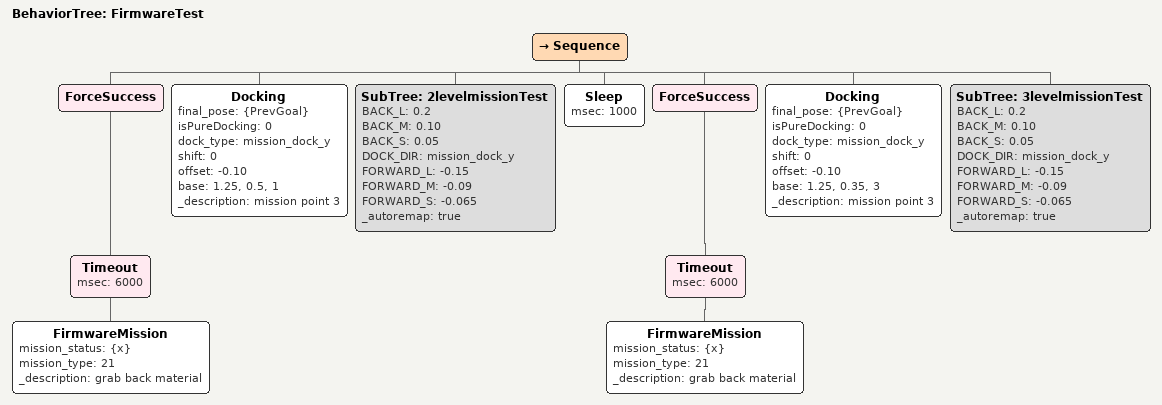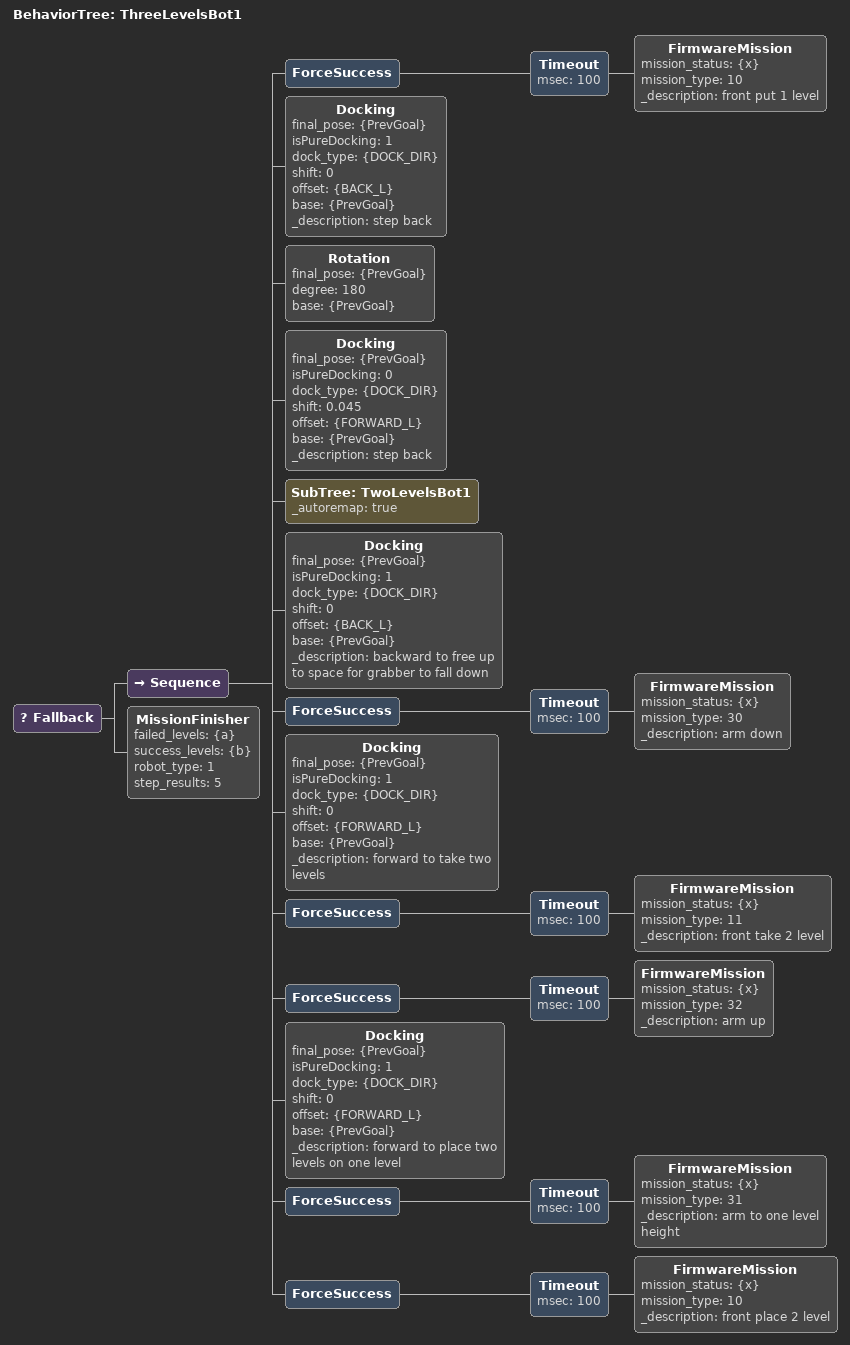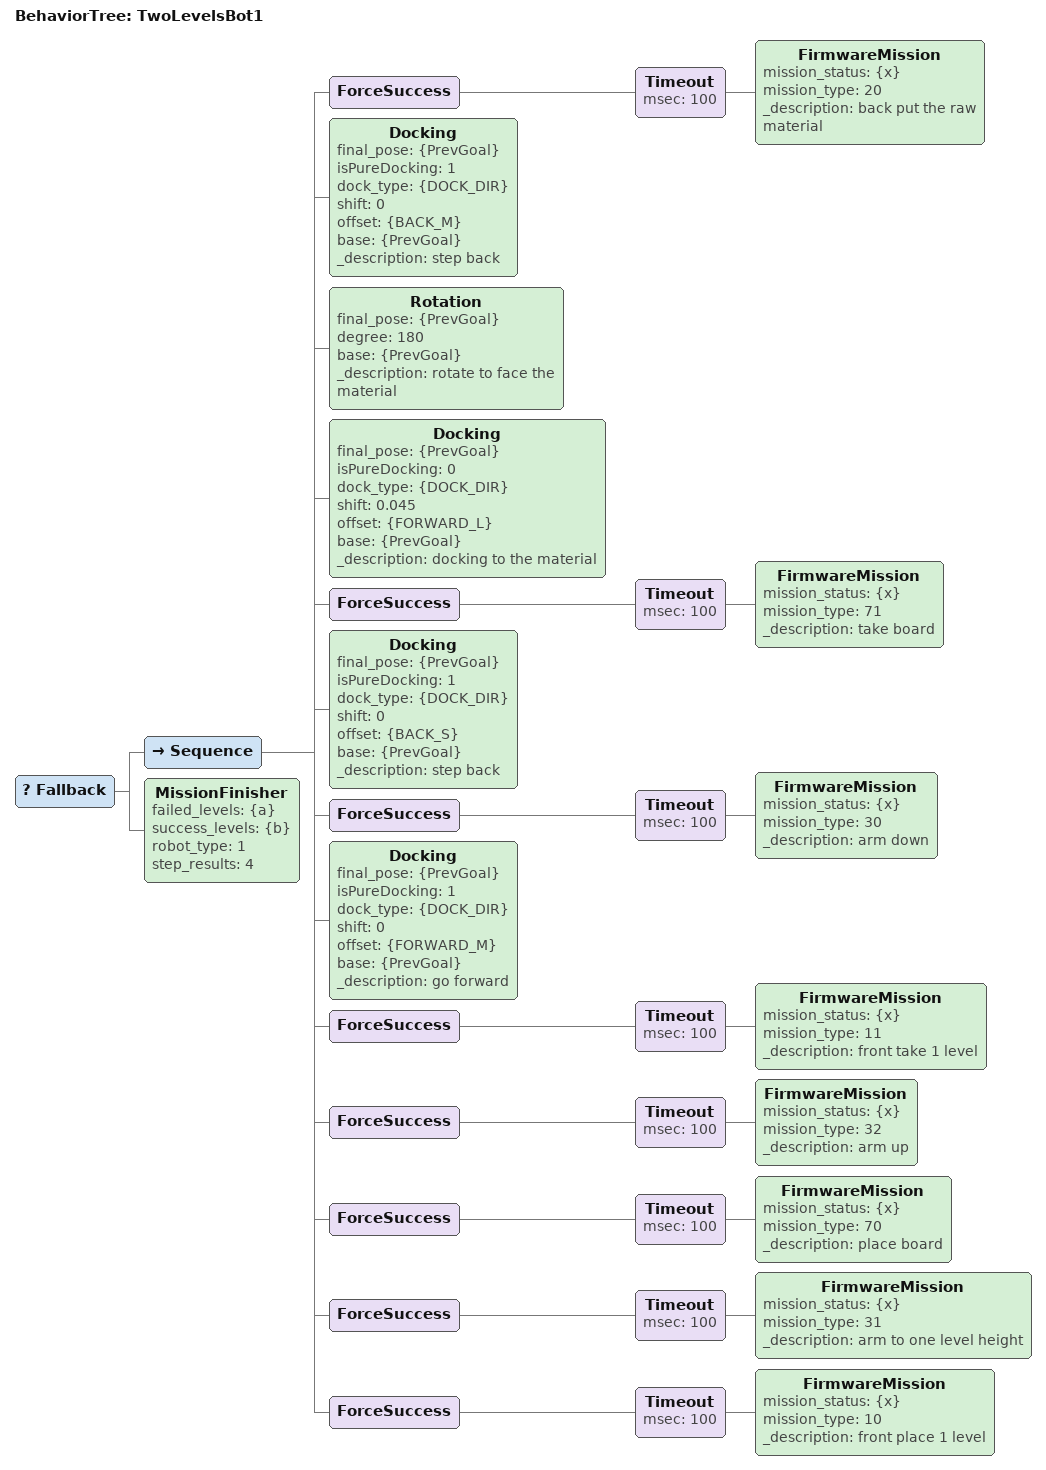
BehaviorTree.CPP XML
<?xml version="1.0" encoding="UTF-8"?>
<root BTCPP_format="4">
  <BehaviorTree ID="FirmwareTest">
    <Sequence>
      <ForceSuccess>
        <Timeout msec="6000">
          <FirmwareMission mission_status="{x}"
                           mission_type="21"
                           _description="grab back material"/>
        </Timeout>
      </ForceSuccess>
      <Docking final_pose="{PrevGoal}"
               isPureDocking="0"
               dock_type="mission_dock_y"
               shift="0"
               offset="-0.10"
               base="1.25, 0.5, 1"
               _description="mission point 3"/>
      <SubTree ID="2levelmissionTest"
               BACK_L="0.2"
               BACK_M="0.10"
               BACK_S="0.05"
               DOCK_DIR="mission_dock_y"
               FORWARD_L="-0.15"
               FORWARD_M="-0.09"
               FORWARD_S="-0.065"
               _autoremap="true"/>
      <Sleep msec="1000"/>
      <ForceSuccess>
        <Timeout msec="6000">
          <FirmwareMission mission_status="{x}"
                           mission_type="21"
                           _description="grab back material"/>
        </Timeout>
      </ForceSuccess>
      <Docking final_pose="{PrevGoal}"
               isPureDocking="0"
               dock_type="mission_dock_y"
               shift="0"
               offset="-0.10"
               base="1.25, 0.35, 3"
               _description="mission point 3"/>
      <SubTree ID="3levelmissionTest"
               BACK_L="0.2"
               BACK_M="0.10"
               BACK_S="0.05"
               DOCK_DIR="mission_dock_y"
               FORWARD_L="-0.15"
               FORWARD_M="-0.09"
               FORWARD_S="-0.065"
               _autoremap="true"/>
    </Sequence>
  </BehaviorTree>

  <BehaviorTree ID="ThreeLevelsBot1">
    <Fallback>
      <Sequence>
        <ForceSuccess>
          <Timeout msec="100">
            <FirmwareMission mission_status="{x}"
                             mission_type="10"
                             _description="front put 1 level"/>
          </Timeout>
        </ForceSuccess>
        <Docking final_pose="{PrevGoal}"
                 isPureDocking="1"
                 dock_type="{DOCK_DIR}"
                 shift="0"
                 offset="{BACK_L}"
                 base="{PrevGoal}"
                 _description="step back"/>
        <Rotation final_pose="{PrevGoal}"
                  degree="180"
                  base="{PrevGoal}"/>
        <Docking final_pose="{PrevGoal}"
                 isPureDocking="0"
                 dock_type="{DOCK_DIR}"
                 shift="0.045"
                 offset="{FORWARD_L}"
                 base="{PrevGoal}"
                 _description="step back"/>
        <SubTree ID="TwoLevelsBot1"
                 _autoremap="true"/>
        <Docking final_pose="{PrevGoal}"
                 isPureDocking="1"
                 dock_type="{DOCK_DIR}"
                 shift="0"
                 offset="{BACK_L}"
                 base="{PrevGoal}"
                 _description="backward to free up to space for grabber to fall down"/>
        <ForceSuccess>
          <Timeout msec="100">
            <FirmwareMission mission_status="{x}"
                             mission_type="30"
                             _description="arm down"/>
          </Timeout>
        </ForceSuccess>
        <Docking final_pose="{PrevGoal}"
                 isPureDocking="1"
                 dock_type="{DOCK_DIR}"
                 shift="0"
                 offset="{FORWARD_L}"
                 base="{PrevGoal}"
                 _description="forward to take two levels"/>
        <ForceSuccess>
          <Timeout msec="100">
            <FirmwareMission mission_status="{x}"
                             mission_type="11"
                             _description="front take 2 level"/>
          </Timeout>
        </ForceSuccess>
        <ForceSuccess>
          <Timeout msec="100">
            <FirmwareMission mission_status="{x}"
                             mission_type="32"
                             _description="arm up"/>
          </Timeout>
        </ForceSuccess>
        <Docking final_pose="{PrevGoal}"
                 isPureDocking="1"
                 dock_type="{DOCK_DIR}"
                 shift="0"
                 offset="{FORWARD_L}"
                 base="{PrevGoal}"
                 _description="forward to place two levels on one level"/>
        <ForceSuccess>
          <Timeout msec="100">
            <FirmwareMission mission_status="{x}"
                             mission_type="31"
                             _description="arm to one level height"/>
          </Timeout>
        </ForceSuccess>
        <ForceSuccess>
          <Timeout msec="100">
            <FirmwareMission mission_status="{x}"
                             mission_type="10"
                             _description="front place 2 level"/>
          </Timeout>
        </ForceSuccess>
      </Sequence>
      <MissionFinisher failed_levels="{a}"
                       success_levels="{b}"
                       robot_type="1"
                       step_results="5"/>
    </Fallback>
  </BehaviorTree>

  <BehaviorTree ID="TwoLevelsBot1">
    <Fallback>
      <Sequence>
        <ForceSuccess>
          <Timeout msec="100">
            <FirmwareMission mission_status="{x}"
                             mission_type="20"
                             _description="back put the raw material"/>
          </Timeout>
        </ForceSuccess>
        <Docking final_pose="{PrevGoal}"
                 isPureDocking="1"
                 dock_type="{DOCK_DIR}"
                 shift="0"
                 offset="{BACK_M}"
                 base="{PrevGoal}"
                 _description="step back"/>
        <Rotation final_pose="{PrevGoal}"
                  degree="180"
                  base="{PrevGoal}"
                  _description="rotate to face the material"/>
        <Docking final_pose="{PrevGoal}"
                 isPureDocking="0"
                 dock_type="{DOCK_DIR}"
                 shift="0.045"
                 offset="{FORWARD_L}"
                 base="{PrevGoal}"
                 _description="docking to the material"/>
        <ForceSuccess>
          <Timeout msec="100">
            <FirmwareMission mission_status="{x}"
                             mission_type="71"
                             _description="take board"/>
          </Timeout>
        </ForceSuccess>
        <Docking final_pose="{PrevGoal}"
                 isPureDocking="1"
                 dock_type="{DOCK_DIR}"
                 shift="0"
                 offset="{BACK_S}"
                 base="{PrevGoal}"
                 _description="step back"/>
        <ForceSuccess>
          <Timeout msec="100">
            <FirmwareMission mission_status="{x}"
                             mission_type="30"
                             _description="arm down"/>
          </Timeout>
        </ForceSuccess>
        <Docking final_pose="{PrevGoal}"
                 isPureDocking="1"
                 dock_type="{DOCK_DIR}"
                 shift="0"
                 offset="{FORWARD_M}"
                 base="{PrevGoal}"
                 _description="go forward "/>
        <ForceSuccess>
          <Timeout msec="100">
            <FirmwareMission mission_status="{x}"
                             mission_type="11"
                             _description="front take 1 level"/>
          </Timeout>
        </ForceSuccess>
        <ForceSuccess>
          <Timeout msec="100">
            <FirmwareMission mission_status="{x}"
                             mission_type="32"
                             _description="arm up"/>
          </Timeout>
        </ForceSuccess>
        <ForceSuccess>
          <Timeout msec="100">
            <FirmwareMission mission_status="{x}"
                             mission_type="70"
                             _description="place board"/>
          </Timeout>
        </ForceSuccess>
        <ForceSuccess>
          <Timeout msec="100">
            <FirmwareMission mission_status="{x}"
                             mission_type="31"
                             _description="arm to one level height"/>
          </Timeout>
        </ForceSuccess>
        <ForceSuccess>
          <Timeout msec="100">
            <FirmwareMission mission_status="{x}"
                             mission_type="10"
                             _description="front place 1 level"/>
          </Timeout>
        </ForceSuccess>
      </Sequence>
      <MissionFinisher failed_levels="{a}"
                       success_levels="{b}"
                       robot_type="1"
                       step_results="4"/>
    </Fallback>
  </BehaviorTree>

</root>
